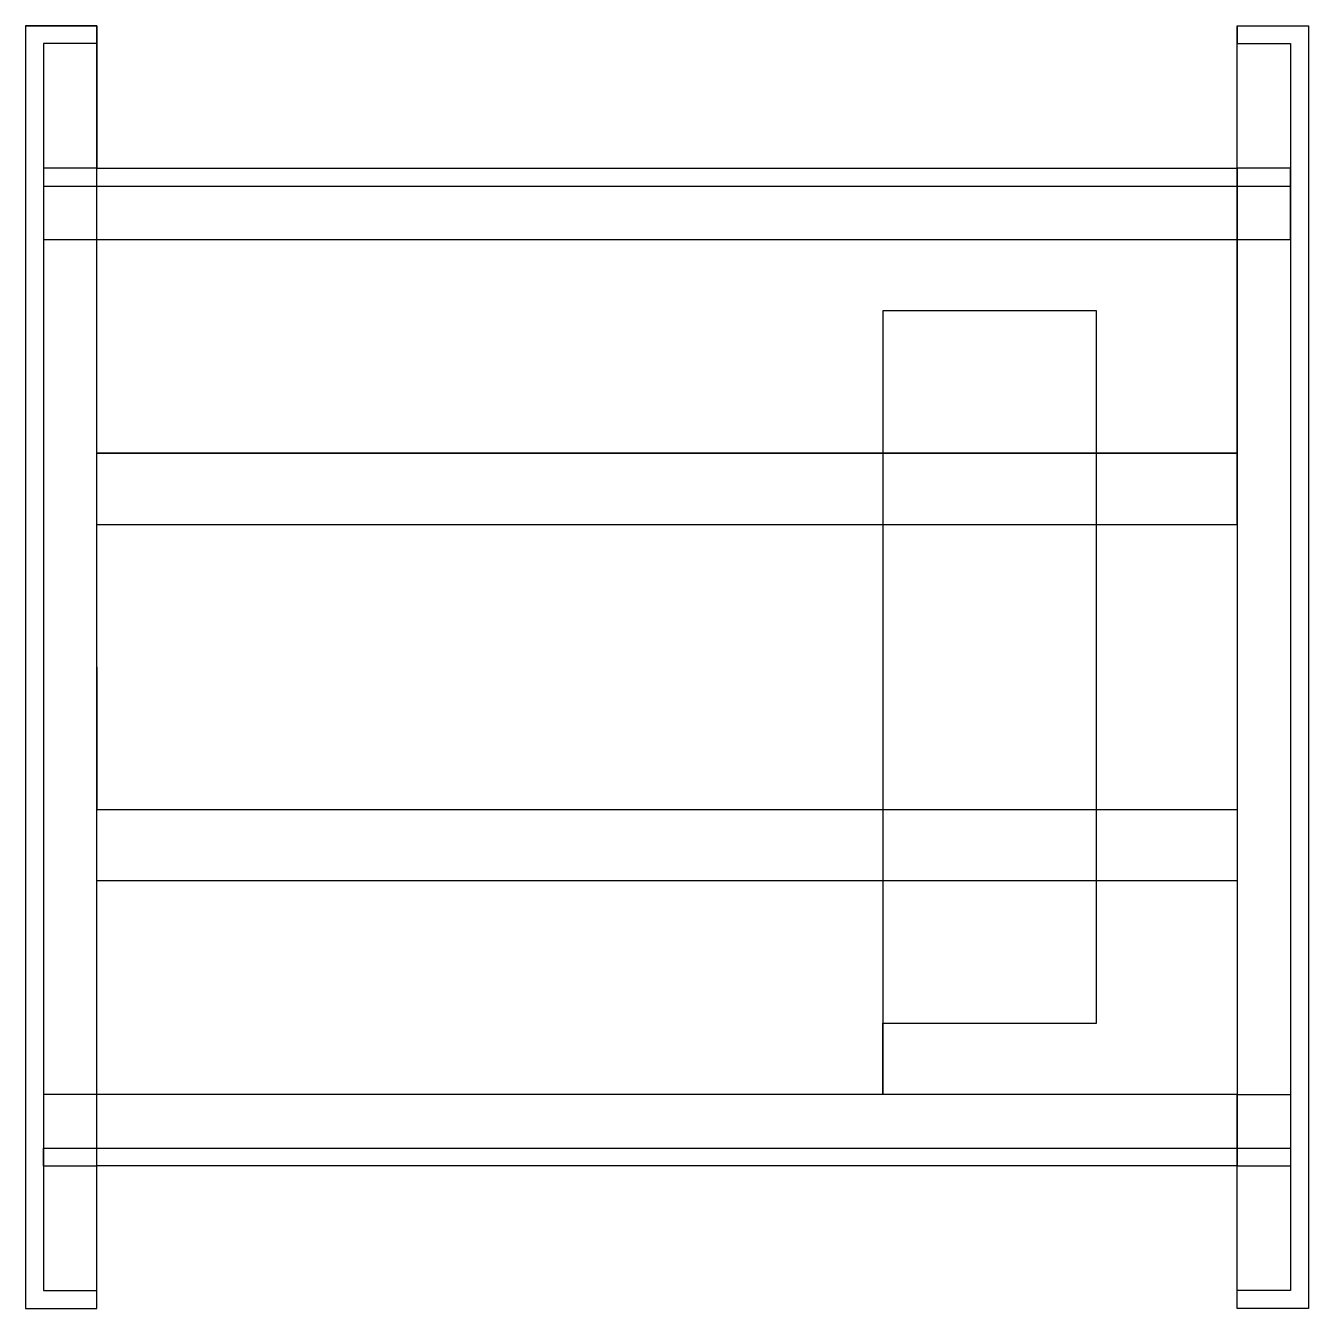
# Model space of a CAD drawing. Header units: centimetres. Extents: x 20 to 56, y -16.2 to 19.8.
import ezdxf

# ---------------------------------------------------------------- set-up
doc = ezdxf.new("R2010")
doc.units = ezdxf.units.CM
doc.layers.get('0').update_dxf_attribs({"true_color": 0xc2ced6})

msp = doc.modelspace()

# ---------------------------------------------------------------- linework, layer by layer
for p, q in [((20.03, 19.804), (20.03, -16.196)), ((22.03, 19.804), (20.03, 19.804)), ((20.03, 19.804), (22.03, 19.804)), ((22.03, -16.196), (22.03, 19.804)), ((22.03, 19.804), (22.03, 15.804)), ((22.03, 19.804), (22.03, 19.304)), ((54.03, 15.804), (54.03, 19.804)), ((54.03, 19.804), (56.03, 19.804)), ((54.03, 19.804), (54.03, 19.304)), ((56.03, 19.804), (56.03, -16.196)), ((22.03, 19.304), (20.53, 19.304)), ((20.53, 19.304), (20.53, -15.696)), ((54.03, 19.304), (55.53, 19.304)), ((55.53, 19.304), (55.53, -15.696)), ((22.03, 15.804), (20.53, 15.804)), ((20.53, 15.804), (20.53, 13.804)), ((20.53, 15.804), (20.53, 15.304)), ((22.03, 15.804), (54.03, 15.804)), ((54.03, 7.804), (54.03, 15.804)), ((54.03, 15.804), (54.03, -12.196)), ((55.53, 15.804), (54.03, 15.804)), ((55.53, 13.804), (55.53, 15.804)), ((20.53, 15.304), (55.53, 15.304)), ((20.53, 13.804), (22.03, 13.804)), ((22.03, -10.196), (22.03, 13.804)), ((22.03, 13.804), (54.03, 13.804)), ((22.03, 13.804), (55.53, 13.804)), ((50.083, 11.804, 0.5), (44.083, 11.804, 0.5)), ((44.083, 11.804, 0.5), (44.083, -10.196, 0.5)), ((50.083, 7.804, 0.5), (50.083, 11.804, 0.5)), ((54.03, 7.804), (22.03, 7.804)), ((22.03, 7.804), (54.03, 7.804)), ((50.083, -8.196, 0.5), (50.083, 7.804, 0.5)), ((54.03, 5.804), (54.03, 7.804)), ((22.03, -4.196), (22.03, 5.804)), ((22.03, 5.804), (54.03, 5.804)), ((22.03, -12.196), (22.03, 1.804)), ((22.03, 1.804), (22.03, -2.196)), ((22.03, -2.196), (54.03, -2.196)), ((54.03, -2.196), (54.03, -4.196)), ((54.03, -4.196), (22.03, -4.196)), ((44.083, -10.196, 0.5), (44.083, -8.196, 0.5)), ((44.083, -8.196, 0.5), (50.083, -8.196, 0.5)), ((22.03, -10.196), (20.53, -10.196)), ((20.53, -10.196), (20.53, -12.196)), ((54.03, -10.196), (22.03, -10.196)), ((54.03, -12.196), (54.03, -10.196)), ((54.03, -10.196), (55.53, -10.196)), ((20.53, -12.196), (20.53, -11.696)), ((20.53, -11.696), (55.03, -11.696)), ((55.03, -11.696), (55.53, -11.696)), ((20.53, -12.196), (22.03, -12.196)), ((54.03, -12.196), (22.03, -12.196)), ((54.03, -16.196), (54.03, -12.196)), ((54.03, -12.196), (55.53, -12.196)), ((20.53, -15.696), (22.03, -15.696)), ((55.53, -15.696), (54.03, -15.696)), ((20.03, -16.196), (22.03, -16.196)), ((56.03, -16.196), (54.03, -16.196))]:
    msp.add_line(p, q)

doc.saveas('drawing.dxf')
